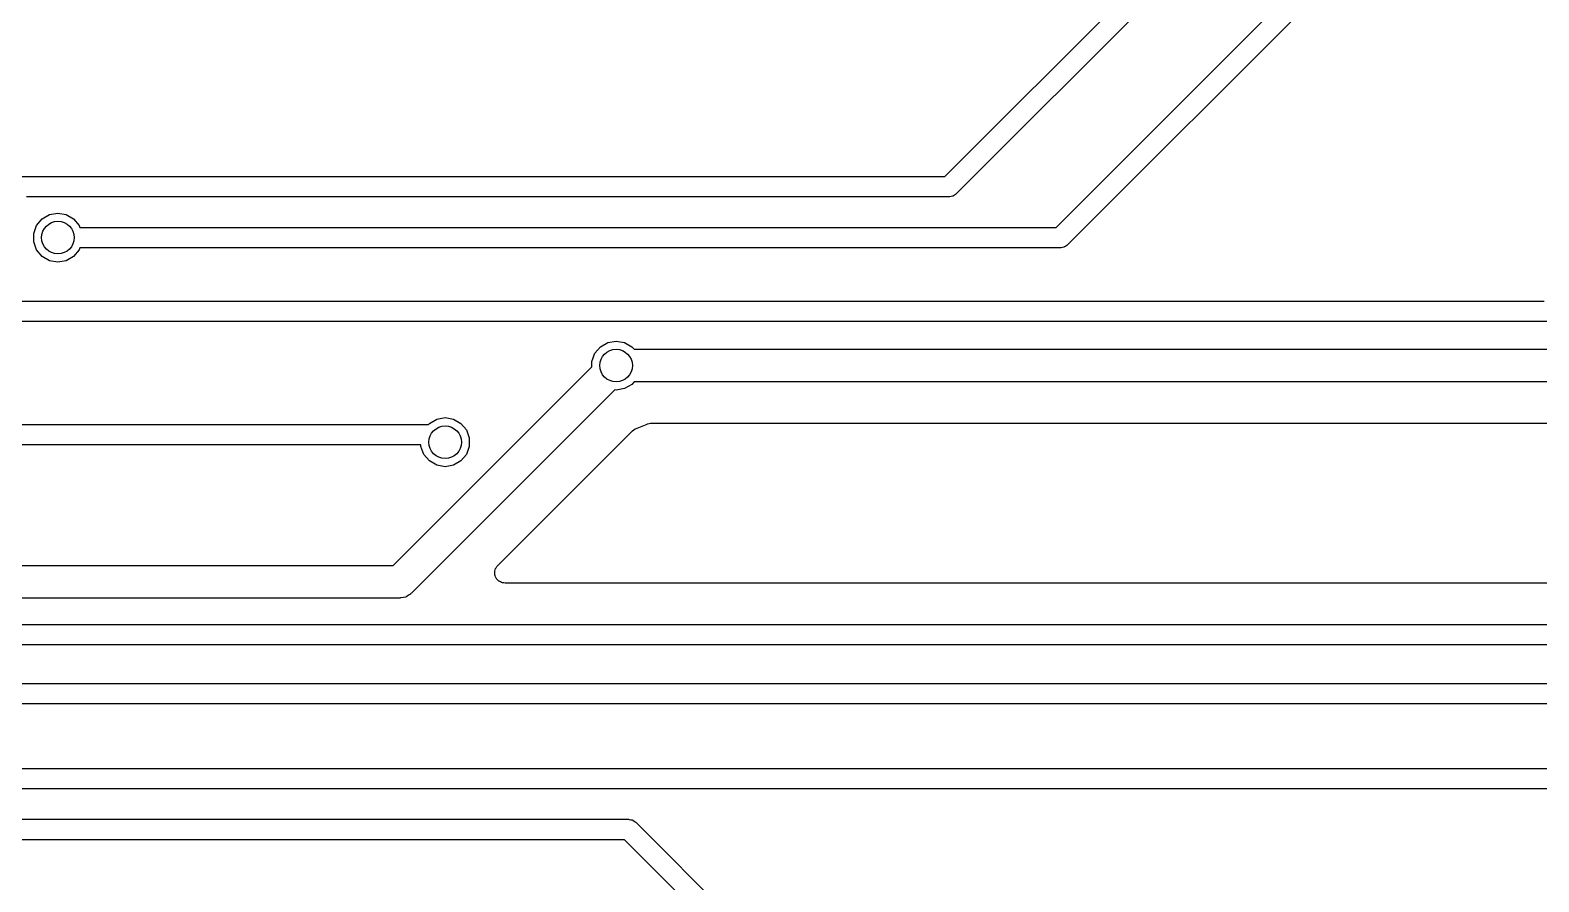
# Model space of a CAD drawing. Extents: x 116.4 to 213.4, y -134.3 to -53.5.
# Drawn here: x 163.35 to 181.85, y -80.91 to -70.46 of the extents above; entities that cross this region are included whole.
import ezdxf

# ---------------------------------------------------------------- set-up
doc = ezdxf.new("R2010")
doc.units = 0
doc.header["$MEASUREMENT"] = 0
doc.layers.add('BLACK', color=7, linetype='CONTINUOUS')

msp = doc.modelspace()

# ---------------------------------------------------------------- linework, layer by layer
at = {"layer": 'Black'}
for p, q in [((174.567, -72.2562), (179.724, -67.0993)), ((179.864, -67.3127), (174.707, -72.4696)), ((175.932, -72.8815), (180.363, -68.4504)), ((180.503, -68.6638), (176.072, -73.0949)), ((163.177, -72.2562), (174.567, -72.2562)), ((174.619, -72.5062), (163.304, -72.5062)), ((174.625, -72.5052), (174.619, -72.5062)), ((174.63, -72.5057), (174.625, -72.5052)), ((174.646, -72.5015), (174.63, -72.5057)), ((174.662, -72.4987), (174.646, -72.5015)), ((174.667, -72.4959), (174.662, -72.4987)), ((174.672, -72.4945), (174.667, -72.4959)), ((174.685, -72.4851), (174.672, -72.4945)), ((174.699, -72.477), (174.685, -72.4851)), ((174.703, -72.4727), (174.699, -72.477)), ((174.707, -72.4696), (174.703, -72.4727)), ((163.494, -72.7758), (163.585, -72.7235)), ((163.585, -72.7235), (163.688, -72.7054)), ((163.688, -72.7054), (163.791, -72.7235)), ((163.791, -72.7235), (163.881, -72.7758)), ((163.391, -72.9542), (163.427, -72.8559)), ((163.427, -72.8559), (163.494, -72.7758)), ((163.881, -72.7758), (163.949, -72.8559)), ((163.949, -72.8559), (163.958, -72.8815)), ((163.958, -72.8815), (175.932, -72.8815)), ((163.391, -73.0588), (163.391, -72.9542)), ((163.427, -73.1571), (163.391, -73.0588)), ((176.067, -73.098), (176.064, -73.1023)), ((176.072, -73.0949), (176.067, -73.098)), ((163.494, -73.2372), (163.427, -73.1571)), ((163.585, -73.2895), (163.494, -73.2372)), ((163.881, -73.2372), (163.791, -73.2895)), ((163.949, -73.1571), (163.881, -73.2372)), ((163.958, -73.1315), (163.949, -73.1571)), ((175.983, -73.1315), (163.958, -73.1315)), ((175.989, -73.1305), (175.983, -73.1315)), ((175.994, -73.131), (175.989, -73.1305)), ((176.01, -73.1268), (175.994, -73.131)), ((176.026, -73.124), (176.01, -73.1268)), ((176.031, -73.1212), (176.026, -73.124)), ((176.036, -73.1198), (176.031, -73.1212)), ((176.05, -73.1104), (176.036, -73.1198)), ((176.064, -73.1023), (176.05, -73.1104)), ((163.688, -73.3076), (163.585, -73.2895)), ((163.791, -73.2895), (163.688, -73.3076)), ((162.494, -73.7855), (181.919, -73.7855)), ((181.971, -74.0355), (162.546, -74.0355)), ((170.275, -74.4266), (170.342, -74.3465)), ((170.342, -74.3465), (170.433, -74.2942)), ((170.433, -74.2942), (170.535, -74.2761)), ((170.535, -74.2761), (170.638, -74.2942)), ((170.638, -74.2942), (170.729, -74.3465)), ((170.729, -74.3465), (170.755, -74.3772)), ((170.755, -74.3772), (182.106, -74.3772)), ((170.239, -74.5249), (170.275, -74.4266)), ((170.239, -74.5909), (170.239, -74.5249)), ((167.8, -77.0298), (170.239, -74.5909)), ((170.52, -74.8756), (168.024, -77.3712)), ((170.535, -74.8783), (170.52, -74.8756)), ((170.638, -74.8602), (170.535, -74.8783)), ((170.729, -74.8079), (170.638, -74.8602)), ((170.755, -74.7772), (170.729, -74.8079)), ((182.189, -74.7772), (170.755, -74.7772)), ((148.277, -75.2989), (168.234, -75.2989)), ((168.234, -75.2989), (168.244, -75.2866)), ((168.244, -75.2866), (168.335, -75.2343)), ((168.335, -75.2343), (168.438, -75.2162)), ((168.438, -75.2162), (168.541, -75.2343)), ((168.541, -75.2343), (168.631, -75.2866)), ((168.631, -75.2866), (168.698, -75.3667)), ((170.775, -75.3524), (170.915, -75.2948)), ((170.915, -75.2948), (170.917, -75.2942)), ((170.917, -75.2942), (170.92, -75.2929)), ((170.92, -75.2929), (170.939, -75.2895)), ((170.939, -75.2895), (170.958, -75.2853)), ((170.958, -75.2853), (170.96, -75.2857)), ((170.96, -75.2857), (170.963, -75.2852)), ((170.963, -75.2852), (182.176, -75.2852)), ((168.698, -75.3667), (168.734, -75.465)), ((168.734, -75.465), (168.734, -75.5696)), ((169.083, -77.0312), (170.734, -75.3799)), ((170.734, -75.3799), (170.736, -75.3783)), ((170.736, -75.3783), (170.738, -75.376)), ((170.738, -75.376), (170.754, -75.3657)), ((170.754, -75.3657), (170.77, -75.3546)), ((170.77, -75.3546), (170.773, -75.3539)), ((170.773, -75.3539), (170.775, -75.3524)), ((168.141, -75.5489), (148.277, -75.5489)), ((168.141, -75.5696), (168.141, -75.5489)), ((168.177, -75.6679), (168.141, -75.5696)), ((168.244, -75.748), (168.177, -75.6679)), ((168.698, -75.6679), (168.631, -75.748)), ((168.734, -75.5696), (168.698, -75.6679)), ((168.335, -75.8003), (168.244, -75.748)), ((168.438, -75.8184), (168.335, -75.8003)), ((168.541, -75.8003), (168.438, -75.8184)), ((168.631, -75.748), (168.541, -75.8003)), ((155.413, -77.0298), (167.8, -77.0298)), ((169.046, -77.1099), (169.047, -77.1045)), ((169.047, -77.1265), (169.046, -77.1099)), ((169.047, -77.0989), (169.053, -77.0834)), ((169.047, -77.1045), (169.047, -77.0989)), ((169.047, -77.1431), (169.047, -77.1265)), ((169.049, -77.1483), (169.047, -77.1431)), ((169.05, -77.1539), (169.049, -77.1483)), ((169.057, -77.1689), (169.05, -77.1539)), ((169.053, -77.0834), (169.057, -77.0673)), ((169.057, -77.0673), (169.061, -77.0628)), ((169.063, -77.1845), (169.057, -77.1689)), ((169.061, -77.0628), (169.063, -77.0575)), ((169.063, -77.0575), (169.073, -77.0448)), ((169.073, -77.0448), (169.083, -77.0312)), ((169.066, -77.1888), (169.063, -77.1845)), ((169.069, -77.1938), (169.066, -77.1888)), ((169.08, -77.2056), (169.069, -77.1938)), ((169.091, -77.2183), (169.08, -77.2056)), ((169.096, -77.2211), (169.091, -77.2183)), ((169.1, -77.225), (169.096, -77.2211)), ((169.115, -77.232), (169.1, -77.225)), ((169.129, -77.2403), (169.115, -77.232)), ((169.135, -77.2413), (169.129, -77.2403)), ((169.14, -77.2437), (169.135, -77.2413)), ((169.156, -77.2451), (169.14, -77.2437)), ((169.173, -77.248), (169.156, -77.2451)), ((185.405, -77.248), (169.173, -77.248)), ((167.883, -77.4298), (155.413, -77.4298)), ((167.892, -77.4283), (167.883, -77.4298)), ((167.9, -77.429), (167.892, -77.4283)), ((167.926, -77.4223), (167.9, -77.429)), ((167.951, -77.4177), (167.926, -77.4223)), ((167.959, -77.4133), (167.951, -77.4177)), ((167.967, -77.4111), (167.959, -77.4133)), ((167.989, -77.3961), (167.967, -77.4111)), ((168.011, -77.383), (167.989, -77.3961)), ((168.017, -77.3763), (168.011, -77.383)), ((168.024, -77.3712), (168.017, -77.3763)), ((140.085, -77.756), (188.486, -77.756)), ((188.434, -78.006), (139.936, -78.006)), ((139.41, -78.4799), (185.899, -78.4799)), ((185.847, -78.7299), (139.41, -78.7299)), ((139.453, -79.5206), (185.571, -79.5206)), ((185.519, -79.7706), (139.453, -79.7706)), ((140.093, -80.1459), (170.689, -80.1459)), ((170.689, -80.1459), (170.694, -80.1469)), ((170.694, -80.1469), (170.7, -80.1464)), ((170.7, -80.1464), (170.716, -80.1506)), ((170.716, -80.1506), (170.732, -80.1534)), ((170.732, -80.1534), (170.737, -80.1562)), ((170.737, -80.1562), (170.742, -80.1576)), ((170.742, -80.1576), (170.755, -80.167)), ((170.755, -80.167), (170.769, -80.1751)), ((170.769, -80.1751), (170.773, -80.1794)), ((170.773, -80.1794), (170.777, -80.1825)), ((170.777, -80.1825), (179.518, -88.9235)), ((170.637, -80.3959), (140.093, -80.3959)), ((179.305, -89.0637), (170.637, -80.3959))]:
    msp.add_line(p, q, dxfattribs=at)
for centre in [(163.688, -73.0065), (170.535, -74.5772), (168.438, -75.5173)]:
    msp.add_circle(centre, 0.2, dxfattribs=at)

doc.saveas('drawing.dxf')
